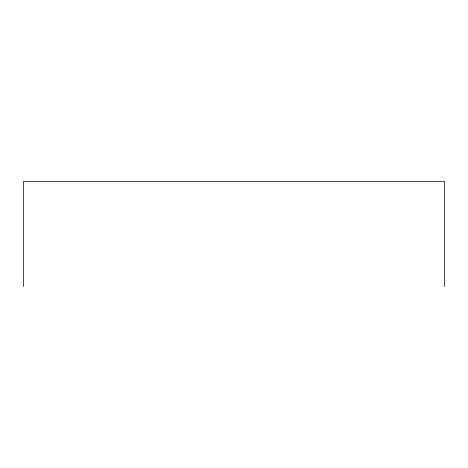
<?xml version="1.0" encoding="UTF-8"?>
<svg xmlns="http://www.w3.org/2000/svg" width="468" height="468" viewBox="0 0 468 468"><rect width="100%" height="100%" fill="white"/><g stroke="black" fill="none" stroke-linecap="round" stroke-linejoin="round"><path stroke-width="0.7" d="M444.6 286.451L444.6 181.549L23.4 181.549L23.4 286.451"/></g></svg>
